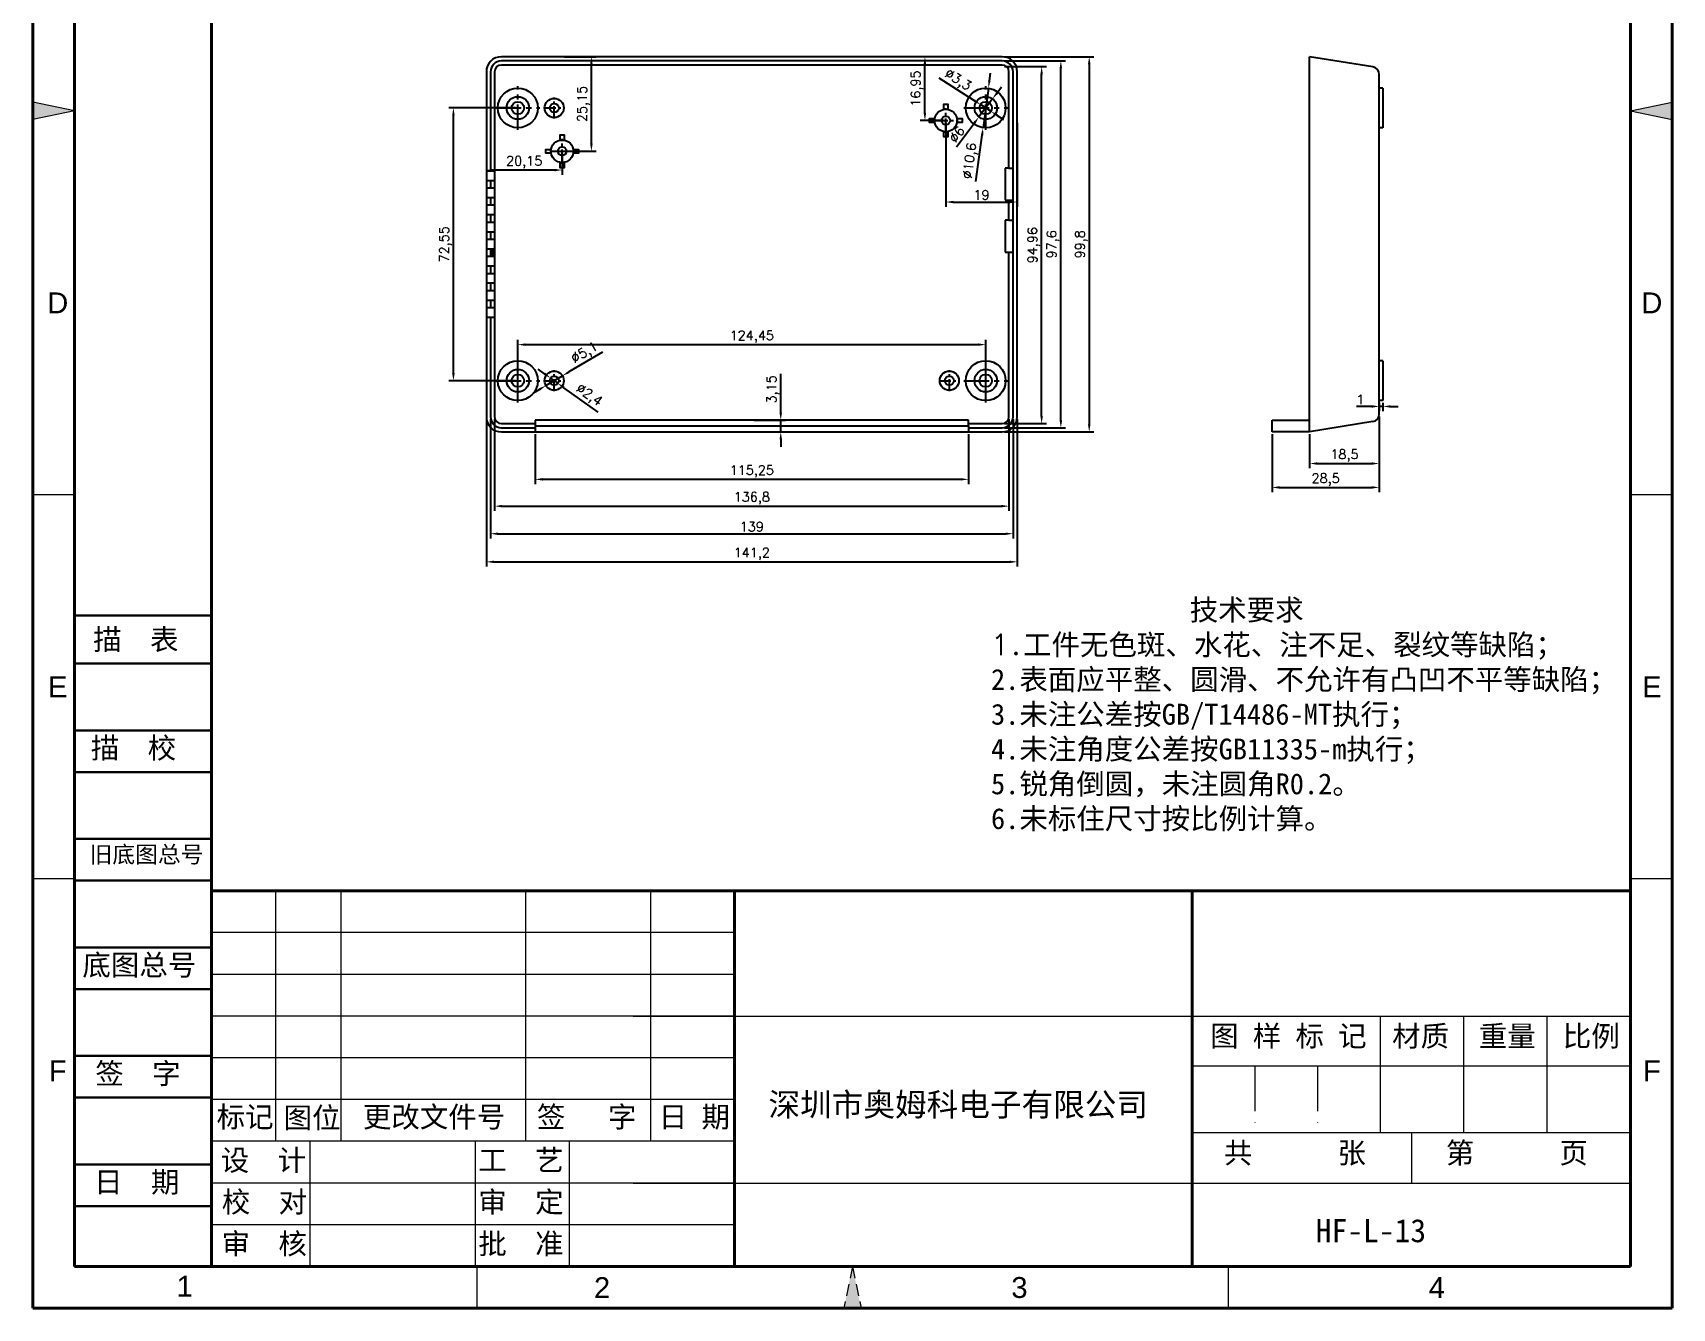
# Model space of a CAD drawing. Header units: millimetres. Extents: x 28033 to 28469, y -471 to 166.
# Drawn here: x 28032.9 to 28468.9, y -471.3 to -132 of the extents above; entities that cross this region are included whole.
import ezdxf
from ezdxf.enums import TextEntityAlignment as Align

# ---------------------------------------------------------------- set-up
doc = ezdxf.new("R2010")
doc.units = ezdxf.units.MM
for name, pattern in [('ACAD_ISO10W100', [18, 12, -3, 0, -3]), ('CENTER', [50.8, 31.75, -6.35, 6.35, -6.35]), ('HIDDEN2', [4.7625, 3.175, -1.5875])]:
    doc.linetypes.add(name, pattern=pattern)
for name, color, linetype, lineweight in [('dim', 82, 'Continuous', 9), ('图层1', 7, 'ACAD_ISO10W100', 15), ('图层2', 7, 'Continuous', 30), ('图层3', 7, 'Continuous', 15), ('图层4', 7, 'Continuous', 40), ('图层5', 7, 'HIDDEN2', 15)]:
    doc.layers.add(name, color=color, linetype=linetype, lineweight=lineweight)
doc.layers.add('尺寸线', color=7, linetype='Continuous')
doc.styles.get("Standard").update_dxf_attribs({"font": 'txt', "bigfont": 'gbcbig.shx'})
doc.styles.add('样式 3', font='arial.ttf', dxfattribs={"height": 3.8})
doc.dimstyles.new('ISO-25', dxfattribs={"dimtxt": 2.5, "dimasz": 2.5, "dimexe": 1.25, "dimexo": 0.625, "dimtad": 1, "dimtxsty": 'Standard', "dimcen": 2.5, "dimadec": 0, "dimazin": 0, "dimtfac": 1, "dimtmove": 0, "dimatfit": 3, "dimfxl": 0, "dimarcsym": 0})

# ---------------------------------------------------------------- blocks, each defined once
blk = doc.blocks.new('*D2102')
at = {"layer": 'Defpoints', "color": 0, "transparency": 16777216}
for p in [(28166.48, -238.16), (28281.73, -238.16), (28166.48, -250.78)]:
    blk.add_point(p, dxfattribs=at)
at = {"layer": 'dim', "color": 0, "lineweight": -2, "transparency": 16777216}
for p, q in [((28166.48, -238.78), (28166.48, -252.03)), ((28281.73, -238.78), (28281.73, -252.03)), ((28279.73, -250.78), (28168.48, -250.78))]:
    blk.add_line(p, q, dxfattribs=at)
at = {"layer": 'dim', "color": 0, "transparency": 16777216}
for points in [[(28168.48, -250.44), (28168.48, -251.11), (28166.48, -250.78)], [(28279.73, -250.44), (28279.73, -251.11), (28281.73, -250.78)]]:
    blk.add_solid(points, dxfattribs=at)
at = {"layer": 'dim', "color": 0, "transparency": 16777216, "insert": (28224.11, -248.69), "char_height": 2.5, "attachment_point": 5}
blk.add_mtext('115,25', dxfattribs=at)
blk = doc.blocks.new('*D2103')
at = {"layer": 'Defpoints', "color": 0, "transparency": 16777216}
for p in [(28155.71, -234.16), (28292.51, -234.16), (28292.51, -257.91)]:
    blk.add_point(p, dxfattribs=at)
at = {"layer": 'dim', "color": 0, "lineweight": -2, "transparency": 16777216}
for p, q in [((28155.71, -234.78), (28155.71, -259.16)), ((28292.51, -234.78), (28292.51, -259.16)), ((28157.71, -257.91), (28290.51, -257.91))]:
    blk.add_line(p, q, dxfattribs=at)
at = {"layer": 'dim', "color": 0, "transparency": 16777216}
for points in [[(28157.71, -257.57), (28157.71, -258.24), (28155.71, -257.91)], [(28290.51, -257.57), (28290.51, -258.24), (28292.51, -257.91)]]:
    blk.add_solid(points, dxfattribs=at)
at = {"layer": 'dim', "color": 0, "transparency": 16777216, "insert": (28224.11, -255.82), "char_height": 2.5, "attachment_point": 5}
blk.add_mtext('136,8', dxfattribs=at)
blk = doc.blocks.new('*D2104')
at = {"layer": 'Defpoints', "color": 0, "transparency": 16777216}
for p in [(28154.61, -234.16), (28293.61, -234.16), (28293.61, -265.24)]:
    blk.add_point(p, dxfattribs=at)
at = {"layer": 'dim', "color": 0, "lineweight": -2, "transparency": 16777216}
for p, q in [((28154.61, -234.78), (28154.61, -266.49)), ((28293.61, -234.78), (28293.61, -266.49)), ((28156.61, -265.24), (28291.61, -265.24))]:
    blk.add_line(p, q, dxfattribs=at)
at = {"layer": 'dim', "color": 0, "transparency": 16777216}
for points in [[(28156.61, -264.91), (28156.61, -265.58), (28154.61, -265.24)], [(28291.61, -264.91), (28291.61, -265.58), (28293.61, -265.24)]]:
    blk.add_solid(points, dxfattribs=at)
at = {"layer": 'dim', "color": 0, "transparency": 16777216, "insert": (28224.11, -263.37), "char_height": 2.5, "attachment_point": 5}
blk.add_mtext('139', dxfattribs=at)
blk = doc.blocks.new('*D2105')
at = {"layer": 'Defpoints', "color": 0, "transparency": 16777216}
for p in [(28153.51, -234.16), (28294.71, -234.16), (28294.71, -272.72)]:
    blk.add_point(p, dxfattribs=at)
at = {"layer": 'dim', "color": 0, "lineweight": -2, "transparency": 16777216}
for p, q in [((28153.51, -234.78), (28153.51, -273.97)), ((28294.71, -234.78), (28294.71, -273.97)), ((28155.51, -272.72), (28292.71, -272.72))]:
    blk.add_line(p, q, dxfattribs=at)
at = {"layer": 'dim', "color": 0, "transparency": 16777216}
for points in [[(28155.51, -272.39), (28155.51, -273.06), (28153.51, -272.72)], [(28292.71, -272.39), (28292.71, -273.06), (28294.71, -272.72)]]:
    blk.add_solid(points, dxfattribs=at)
at = {"layer": 'dim', "color": 0, "transparency": 16777216, "insert": (28224.11, -270.64), "char_height": 2.5, "attachment_point": 5}
blk.add_mtext('141,2', dxfattribs=at)
blk = doc.blocks.new('*D2106')
at = {"layer": 'Defpoints', "color": 0, "transparency": 16777216}
for p in [(28290.71, -141), (28301.21, -141), (28290.71, -235.96)]:
    blk.add_point(p, dxfattribs=at)
at = {"layer": 'dim', "color": 0, "lineweight": -2, "transparency": 16777216}
for p, q in [((28291.33, -141), (28302.46, -141)), ((28301.21, -233.96), (28301.21, -143)), ((28291.33, -235.96), (28302.46, -235.96))]:
    blk.add_line(p, q, dxfattribs=at)
at = {"layer": 'dim', "color": 0, "transparency": 16777216}
for points in [[(28300.88, -143), (28301.54, -143), (28301.21, -141)], [(28300.88, -233.96), (28301.54, -233.96), (28301.21, -235.96)]]:
    blk.add_solid(points, dxfattribs=at)
at = {"layer": 'dim', "color": 0, "transparency": 16777216, "insert": (28299.13, -188.48), "char_height": 2.5, "attachment_point": 5, "rotation": 90}
blk.add_mtext('94,96', dxfattribs=at)
blk = doc.blocks.new('*D2107')
at = {"layer": 'Defpoints', "color": 0, "transparency": 16777216}
for p in [(28290.71, -139.46), (28306.32, -139.46), (28290.71, -237.06)]:
    blk.add_point(p, dxfattribs=at)
at = {"layer": 'dim', "color": 0, "lineweight": -2, "transparency": 16777216}
for p, q in [((28291.33, -139.46), (28307.57, -139.46)), ((28306.32, -235.06), (28306.32, -141.46)), ((28291.33, -237.06), (28307.57, -237.06))]:
    blk.add_line(p, q, dxfattribs=at)
at = {"layer": 'dim', "color": 0, "transparency": 16777216}
for points in [[(28305.98, -141.46), (28306.65, -141.46), (28306.32, -139.46)], [(28305.98, -235.06), (28306.65, -235.06), (28306.32, -237.06)]]:
    blk.add_solid(points, dxfattribs=at)
at = {"layer": 'dim', "color": 0, "transparency": 16777216, "insert": (28304.23, -188.26), "char_height": 2.5, "attachment_point": 5, "rotation": 90}
blk.add_mtext('97,6', dxfattribs=at)
blk = doc.blocks.new('*D2108')
at = {"layer": 'Defpoints', "color": 0, "transparency": 16777216}
for p in [(28290.71, -138.36), (28290.71, -238.16), (28313.87, -238.16)]:
    blk.add_point(p, dxfattribs=at)
at = {"layer": 'dim', "color": 0, "lineweight": -2, "transparency": 16777216}
for p, q in [((28291.33, -138.36), (28315.12, -138.36)), ((28313.87, -140.36), (28313.87, -236.16)), ((28291.33, -238.16), (28315.12, -238.16))]:
    blk.add_line(p, q, dxfattribs=at)
at = {"layer": 'dim', "color": 0, "transparency": 16777216}
for points in [[(28313.53, -140.36), (28314.2, -140.36), (28313.87, -138.36)], [(28313.53, -236.16), (28314.2, -236.16), (28313.87, -238.16)]]:
    blk.add_solid(points, dxfattribs=at)
at = {"layer": 'dim', "color": 0, "transparency": 16777216, "insert": (28311.78, -188.26), "char_height": 2.5, "attachment_point": 5, "rotation": 90}
blk.add_mtext('99,8', dxfattribs=at)
blk = doc.blocks.new('*D2109')
at = {"layer": 'Defpoints', "color": 0, "transparency": 16777216}
for p in [(28391, -233.46), (28372.5, -238.16), (28391, -246.57)]:
    blk.add_point(p, dxfattribs=at)
at = {"layer": 'dim', "color": 0, "lineweight": -2, "transparency": 16777216}
for p, q in [((28391, -234.08), (28391, -247.82)), ((28372.5, -238.78), (28372.5, -247.82)), ((28374.5, -246.57), (28389, -246.57))]:
    blk.add_line(p, q, dxfattribs=at)
at = {"layer": 'dim', "color": 0, "transparency": 16777216}
for points in [[(28374.5, -246.24), (28374.5, -246.9), (28372.5, -246.57)], [(28389, -246.24), (28389, -246.9), (28391, -246.57)]]:
    blk.add_solid(points, dxfattribs=at)
at = {"layer": 'dim', "color": 0, "transparency": 16777216, "insert": (28381.75, -244.49), "char_height": 2.5, "attachment_point": 5}
blk.add_mtext('18,5', dxfattribs=at)
blk = doc.blocks.new('*D2110')
at = {"layer": 'Defpoints', "color": 0, "transparency": 16777216}
for p in [(28391, -233.46), (28362.5, -238.16), (28391, -252.93)]:
    blk.add_point(p, dxfattribs=at)
at = {"layer": 'dim', "color": 0, "lineweight": -2, "transparency": 16777216}
for p, q in [((28391, -234.08), (28391, -254.18)), ((28362.5, -238.78), (28362.5, -254.18)), ((28364.5, -252.93), (28389, -252.93))]:
    blk.add_line(p, q, dxfattribs=at)
at = {"layer": 'dim', "color": 0, "transparency": 16777216}
for points in [[(28364.5, -252.6), (28364.5, -253.26), (28362.5, -252.93)], [(28389, -252.6), (28389, -253.26), (28391, -252.93)]]:
    blk.add_solid(points, dxfattribs=at)
at = {"layer": 'dim', "color": 0, "transparency": 16777216, "insert": (28376.75, -250.85), "char_height": 2.5, "attachment_point": 5}
blk.add_mtext('28,5', dxfattribs=at)
blk = doc.blocks.new('*D2111')
at = {"layer": 'Defpoints', "color": 0, "transparency": 16777216}
for p in [(28391, -229.83), (28392, -229.83), (28391, -231.39)]:
    blk.add_point(p, dxfattribs=at)
at = {"layer": 'dim', "color": 0, "lineweight": -2, "transparency": 16777216}
for p, q in [((28391, -230.46), (28391, -232.64)), ((28392, -230.46), (28392, -232.64)), ((28389, -231.39), (28384.92, -231.39)), ((28392, -231.39), (28391, -231.39)), ((28394, -231.39), (28396, -231.39))]:
    blk.add_line(p, q, dxfattribs=at)
at = {"layer": 'dim', "color": 0, "transparency": 16777216}
for points in [[(28389, -231.05), (28389, -231.72), (28391, -231.39)], [(28394, -231.05), (28394, -231.72), (28392, -231.39)]]:
    blk.add_solid(points, dxfattribs=at)
at = {"layer": 'dim', "color": 0, "transparency": 16777216, "insert": (28385.96, -229.51), "char_height": 2.5, "attachment_point": 5}
blk.add_mtext('1', dxfattribs=at)
blk = doc.blocks.new('*D2112')
at = {"layer": 'Defpoints', "color": 0, "transparency": 16777216}
for p in [(28287.04, -146.73), (28285.63, -157.24)]:
    blk.add_point(p, dxfattribs=at)
at = {"layer": 'dim', "color": 0, "lineweight": -2, "transparency": 16777216}
for p, q in [((28287.31, -144.75), (28287.57, -142.77)), ((28287.04, -146.73), (28285.63, -157.24)), ((28283.71, -171.52), (28285.36, -159.22))]:
    blk.add_line(p, q, dxfattribs=at)
at = {"layer": 'dim', "color": 0, "transparency": 16777216}
for points in [[(28286.98, -144.7), (28287.64, -144.79), (28287.04, -146.73)], [(28285.03, -159.17), (28285.69, -159.26), (28285.63, -157.24)]]:
    blk.add_solid(points, dxfattribs=at)
at = {"layer": 'dim', "color": 0, "transparency": 16777216, "insert": (28282.34, -166.08), "char_height": 2.5, "attachment_point": 5, "rotation": 82.3486}
blk.add_mtext('∅10,6', dxfattribs=at)
blk = doc.blocks.new('*D2113')
at = {"layer": 'Defpoints', "color": 0, "transparency": 16777216}
for p in [(28288.14, -149.59), (28284.53, -154.38)]:
    blk.add_point(p, dxfattribs=at)
at = {"layer": 'dim', "color": 0, "lineweight": -2, "transparency": 16777216}
for p, q in [((28289.35, -147.99), (28290.55, -146.4)), ((28288.14, -149.59), (28284.53, -154.38)), ((28278.52, -162.32), (28283.32, -155.97))]:
    blk.add_line(p, q, dxfattribs=at)
at = {"layer": 'dim', "color": 0, "transparency": 16777216}
for points in [[(28289.08, -147.79), (28289.61, -148.19), (28288.14, -149.59)], [(28283.05, -155.77), (28283.59, -156.17), (28284.53, -154.38)]]:
    blk.add_solid(points, dxfattribs=at)
at = {"layer": 'dim', "color": 0, "transparency": 16777216, "insert": (28278.66, -159.03), "char_height": 2.5, "attachment_point": 5, "rotation": 52.9308}
blk.add_mtext('∅6', dxfattribs=at)
blk = doc.blocks.new('*D2114')
at = {"layer": 'Defpoints', "color": 0, "transparency": 16777216}
for p in [(28284.94, -151.09), (28287.72, -152.87)]:
    blk.add_point(p, dxfattribs=at)
at = {"layer": 'dim', "color": 0, "lineweight": -2, "transparency": 16777216}
for p, q in [((28273.86, -143.99), (28283.26, -150.01)), ((28287.72, -152.87), (28284.94, -151.09)), ((28289.41, -153.95), (28291.09, -155.03))]:
    blk.add_line(p, q, dxfattribs=at)
at = {"layer": 'dim', "color": 0, "transparency": 16777216}
for points in [[(28283.44, -149.73), (28283.08, -150.3), (28284.94, -151.09)], [(28289.59, -153.67), (28289.23, -154.23), (28287.72, -152.87)]]:
    blk.add_solid(points, dxfattribs=at)
at = {"layer": 'dim', "color": 0, "transparency": 16777216, "insert": (28278.84, -144.71), "char_height": 2.5, "attachment_point": 5, "rotation": 327.3694}
blk.add_mtext('∅3,3', dxfattribs=at)
blk = doc.blocks.new('*D2115')
at = {"layer": 'Defpoints', "color": 0, "transparency": 16777216}
for p in [(28144.75, -151.98), (28161.88, -151.98), (28161.88, -224.53)]:
    blk.add_point(p, dxfattribs=at)
at = {"layer": 'dim', "color": 0, "lineweight": -2, "transparency": 16777216}
for p, q in [((28161.26, -151.98), (28143.5, -151.98)), ((28144.75, -222.53), (28144.75, -153.98)), ((28161.26, -224.53), (28143.5, -224.53))]:
    blk.add_line(p, q, dxfattribs=at)
at = {"layer": 'dim', "color": 0, "transparency": 16777216}
for points in [[(28144.41, -153.98), (28145.08, -153.98), (28144.75, -151.98)], [(28144.41, -222.53), (28145.08, -222.53), (28144.75, -224.53)]]:
    blk.add_solid(points, dxfattribs=at)
at = {"layer": 'dim', "color": 0, "transparency": 16777216, "insert": (28142.66, -188.26), "char_height": 2.5, "attachment_point": 5, "rotation": 90}
blk.add_mtext('72,55', dxfattribs=at)
blk = doc.blocks.new('*D2116')
at = {"layer": 'Defpoints', "color": 0, "transparency": 16777216}
for p in [(28286.33, -214.94), (28161.88, -224.53), (28286.33, -224.53)]:
    blk.add_point(p, dxfattribs=at)
at = {"layer": 'dim', "color": 0, "lineweight": -2, "transparency": 16777216}
for p, q in [((28161.88, -223.91), (28161.88, -213.69)), ((28163.88, -214.94), (28284.33, -214.94)), ((28286.33, -223.91), (28286.33, -213.69))]:
    blk.add_line(p, q, dxfattribs=at)
at = {"layer": 'dim', "color": 0, "transparency": 16777216}
for points in [[(28163.88, -214.61), (28163.88, -215.27), (28161.88, -214.94)], [(28284.33, -214.61), (28284.33, -215.27), (28286.33, -214.94)]]:
    blk.add_solid(points, dxfattribs=at)
at = {"layer": 'dim', "color": 0, "transparency": 16777216, "insert": (28224.11, -212.86), "char_height": 2.5, "attachment_point": 5}
blk.add_mtext('124,45', dxfattribs=at)
blk = doc.blocks.new('*D2117')
at = {"layer": 'Defpoints', "color": 0, "transparency": 16777216}
for p in [(28169.37, -225.83), (28173.75, -223.23)]:
    blk.add_point(p, dxfattribs=at)
at = {"layer": 'dim', "color": 0, "lineweight": -2, "transparency": 16777216}
for p, q in [((28184.36, -216.95), (28175.47, -222.21)), ((28169.37, -225.83), (28173.75, -223.23)), ((28167.64, -226.85), (28165.92, -227.87))]:
    blk.add_line(p, q, dxfattribs=at)
at = {"layer": 'dim', "color": 0, "transparency": 16777216}
for points in [[(28175.3, -221.93), (28175.64, -222.5), (28173.75, -223.23)], [(28167.47, -226.57), (28167.81, -227.14), (28169.37, -225.83)]]:
    blk.add_solid(points, dxfattribs=at)
at = {"layer": 'dim', "color": 0, "transparency": 16777216, "insert": (28179.72, -217.28), "char_height": 2.5, "attachment_point": 5, "rotation": 30.6462}
blk.add_mtext('∅5,1', dxfattribs=at)
blk = doc.blocks.new('*D2118')
at = {"layer": 'Defpoints', "color": 0, "transparency": 16777216}
for p in [(28170.58, -223.84), (28172.54, -225.23)]:
    blk.add_point(p, dxfattribs=at)
at = {"layer": 'dim', "color": 0, "lineweight": -2, "transparency": 16777216}
for p, q in [((28168.95, -222.67), (28167.33, -221.51)), ((28170.58, -223.84), (28172.54, -225.23)), ((28183.25, -232.88), (28174.16, -226.39))]:
    blk.add_line(p, q, dxfattribs=at)
at = {"layer": 'dim', "color": 0, "transparency": 16777216}
for points in [[(28169.15, -222.4), (28168.76, -222.95), (28170.58, -223.84)], [(28174.36, -226.12), (28173.97, -226.66), (28172.54, -225.23)]]:
    blk.add_solid(points, dxfattribs=at)
at = {"layer": 'dim', "color": 0, "transparency": 16777216, "insert": (28180.73, -228.52), "char_height": 2.5, "attachment_point": 5, "rotation": 324.4935}
blk.add_mtext('∅2,4', dxfattribs=at)
blk = doc.blocks.new('*D2119')
at = {"layer": 'Defpoints', "color": 0, "transparency": 16777216}
for p in [(28224.11, -235.01), (28224.11, -238.16), (28231.82, -238.16)]:
    blk.add_point(p, dxfattribs=at)
at = {"layer": 'dim', "color": 0, "lineweight": -2, "transparency": 16777216}
for p, q in [((28231.82, -233.01), (28231.82, -222.67)), ((28224.73, -235.01), (28233.07, -235.01)), ((28231.82, -238.16), (28231.82, -235.01)), ((28224.73, -238.16), (28233.07, -238.16)), ((28231.82, -240.16), (28231.82, -242.16))]:
    blk.add_line(p, q, dxfattribs=at)
at = {"layer": 'dim', "color": 0, "transparency": 16777216}
for points in [[(28231.48, -233.01), (28232.15, -233.01), (28231.82, -235.01)], [(28231.48, -240.16), (28232.15, -240.16), (28231.82, -238.16)]]:
    blk.add_solid(points, dxfattribs=at)
at = {"layer": 'dim', "color": 0, "transparency": 16777216, "insert": (28229.73, -226.84), "char_height": 2.5, "attachment_point": 5, "rotation": 90}
blk.add_mtext('3,15', dxfattribs=at)
blk = doc.blocks.new('*D2120')
at = {"layer": 'Defpoints', "color": 0, "transparency": 16777216}
for p in [(28153.51, -163.51), (28173.66, -163.51), (28153.51, -168.5)]:
    blk.add_point(p, dxfattribs=at)
at = {"layer": 'dim', "color": 0, "lineweight": -2, "transparency": 16777216}
for p, q in [((28153.51, -164.13), (28153.51, -169.75)), ((28173.66, -164.13), (28173.66, -169.75)), ((28171.66, -168.5), (28155.51, -168.5))]:
    blk.add_line(p, q, dxfattribs=at)
at = {"layer": 'dim', "color": 0, "transparency": 16777216}
for points in [[(28155.51, -168.17), (28155.51, -168.84), (28153.51, -168.5)], [(28171.66, -168.17), (28171.66, -168.84), (28173.66, -168.5)]]:
    blk.add_solid(points, dxfattribs=at)
at = {"layer": 'dim', "color": 0, "transparency": 16777216, "insert": (28163.58, -166.42), "char_height": 2.5, "attachment_point": 5}
blk.add_mtext('20,15', dxfattribs=at)
blk = doc.blocks.new('*D2121')
at = {"layer": 'Defpoints', "color": 0, "transparency": 16777216}
for p in [(28173.66, -138.36), (28181.45, -138.36), (28173.66, -163.51)]:
    blk.add_point(p, dxfattribs=at)
at = {"layer": 'dim', "color": 0, "lineweight": -2, "transparency": 16777216}
for p, q in [((28174.28, -138.36), (28182.7, -138.36)), ((28181.45, -161.51), (28181.45, -140.36)), ((28174.28, -163.51), (28182.7, -163.51))]:
    blk.add_line(p, q, dxfattribs=at)
at = {"layer": 'dim', "color": 0, "transparency": 16777216}
for points in [[(28181.11, -140.36), (28181.78, -140.36), (28181.45, -138.36)], [(28181.11, -161.51), (28181.78, -161.51), (28181.45, -163.51)]]:
    blk.add_solid(points, dxfattribs=at)
at = {"layer": 'dim', "color": 0, "transparency": 16777216, "insert": (28179.36, -150.93), "char_height": 2.5, "attachment_point": 5, "rotation": 90}
blk.add_mtext('25,15', dxfattribs=at)
blk = doc.blocks.new('*D2122')
at = {"layer": 'Defpoints', "color": 0, "transparency": 16777216}
for p in [(28270.16, -138.36), (28275.71, -138.36), (28275.71, -155.31)]:
    blk.add_point(p, dxfattribs=at)
at = {"layer": 'dim', "color": 0, "lineweight": -2, "transparency": 16777216}
for p, q in [((28275.08, -138.36), (28268.91, -138.36)), ((28270.16, -153.31), (28270.16, -140.36)), ((28275.08, -155.31), (28268.91, -155.31))]:
    blk.add_line(p, q, dxfattribs=at)
at = {"layer": 'dim', "color": 0, "transparency": 16777216}
for points in [[(28269.82, -140.36), (28270.49, -140.36), (28270.16, -138.36)], [(28269.82, -153.31), (28270.49, -153.31), (28270.16, -155.31)]]:
    blk.add_solid(points, dxfattribs=at)
at = {"layer": 'dim', "color": 0, "transparency": 16777216, "insert": (28268.07, -146.83), "char_height": 2.5, "attachment_point": 5, "rotation": 90}
blk.add_mtext('16,95', dxfattribs=at)
blk = doc.blocks.new('*D2123')
at = {"layer": 'Defpoints', "color": 0, "transparency": 16777216}
for p in [(28275.71, -155.31), (28294.71, -155.31), (28294.71, -177.01)]:
    blk.add_point(p, dxfattribs=at)
at = {"layer": 'dim', "color": 0, "lineweight": -2, "transparency": 16777216}
for p, q in [((28275.71, -155.93), (28275.71, -178.26)), ((28294.71, -155.93), (28294.71, -178.26)), ((28277.71, -177.01), (28292.71, -177.01))]:
    blk.add_line(p, q, dxfattribs=at)
at = {"layer": 'dim', "color": 0, "transparency": 16777216}
for points in [[(28277.71, -176.67), (28277.71, -177.34), (28275.71, -177.01)], [(28292.71, -176.67), (28292.71, -177.34), (28294.71, -177.01)]]:
    blk.add_solid(points, dxfattribs=at)
at = {"layer": 'dim', "color": 0, "transparency": 16777216, "insert": (28285.21, -175.13), "char_height": 2.5, "attachment_point": 5}
blk.add_mtext('19', dxfattribs=at)

msp = doc.modelspace()

# ---------------------------------------------------------------- hatches: boundary and pattern name
at = {"layer": '图层1'}
for points in [[(28043.965, -152.76), (28032.864, -150.476), (28032.864, -155.045)], [(28457.833, -152.76), (28468.934, -150.476), (28468.934, -155.045)]]:
    msp.add_hatch(color=0, dxfattribs=at).paths.add_polyline_path(points)
at = {"layer": '图层5'}
msp.add_hatch(color=0, dxfattribs=at).paths.add_polyline_path([(28250.899, -460.163), (28248.614, -471.265), (28253.184, -471.265)])

# ---------------------------------------------------------------- linework, layer by layer
for p, q in [((28290.709, -138.358), (28157.509, -138.358)), ((28290.709, -138.358), (28157.509, -138.358)), ((28290.709, -138.358), (28157.509, -138.358)), ((28290.709, -139.458), (28157.509, -139.458)), ((28372.498, -238.158), (28372.498, -138.358)), ((28389.319, -141.085), (28372.498, -138.358)), ((28153.509, -142.358), (28153.509, -234.158)), ((28154.609, -142.358), (28154.609, -168.783)), ((28155.709, -142.358), (28155.709, -234.158)), ((28290.709, -140.558), (28157.509, -140.558)), ((28292.509, -168.008), (28292.509, -142.358)), ((28293.609, -234.158), (28293.609, -142.358)), ((28294.709, -234.158), (28294.709, -142.358)), ((28390.998, -233.456), (28390.998, -143.06)), ((28391.998, -146.683), (28390.998, -146.683)), ((28391.998, -146.683), (28391.998, -157.283)), ((28391.998, -157.283), (28390.998, -157.283)), ((28155.709, -168.783), (28153.509, -168.783)), ((28292.509, -168.008), (28291.509, -168.008)), ((28291.509, -168.008), (28291.509, -176.508)), ((28292.509, -168.008), (28293.609, -168.008)), ((28155.709, -171.333), (28153.509, -171.333)), ((28155.709, -173.333), (28153.509, -173.333)), ((28154.609, -171.333), (28154.609, -173.333)), ((28155.709, -175.883), (28153.509, -175.883)), ((28155.709, -177.883), (28153.509, -177.883)), ((28154.609, -175.883), (28154.609, -177.883)), ((28291.509, -176.508), (28292.509, -176.508)), ((28292.509, -181.808), (28292.509, -176.508)), ((28292.509, -176.508), (28293.609, -176.508)), ((28155.709, -180.433), (28153.509, -180.433)), ((28155.709, -182.433), (28153.509, -182.433)), ((28154.609, -180.433), (28154.609, -182.433)), ((28292.509, -181.808), (28291.509, -181.808)), ((28291.509, -181.808), (28291.509, -190.308)), ((28292.509, -181.808), (28293.609, -181.808)), ((28155.709, -184.983), (28153.509, -184.983)), ((28155.709, -186.983), (28153.509, -186.983)), ((28154.609, -184.983), (28154.609, -186.983)), ((28155.709, -189.533), (28153.509, -189.533)), ((28155.709, -191.533), (28153.509, -191.533)), ((28154.609, -189.533), (28154.609, -191.533)), ((28155.159, -189.533), (28155.159, -191.533)), ((28291.509, -190.308), (28292.509, -190.308)), ((28292.509, -234.158), (28292.509, -190.308)), ((28292.509, -190.308), (28293.609, -190.308)), ((28155.709, -194.083), (28153.509, -194.083)), ((28155.709, -196.083), (28153.509, -196.083)), ((28154.609, -194.083), (28154.609, -196.083)), ((28155.709, -198.633), (28153.509, -198.633)), ((28154.609, -198.633), (28154.609, -200.633)), ((28155.709, -200.633), (28153.509, -200.633)), ((28155.709, -203.183), (28153.509, -203.183)), ((28154.609, -203.183), (28154.609, -205.183)), ((28155.709, -205.183), (28153.509, -205.183)), ((28155.709, -207.733), (28153.509, -207.733)), ((28154.609, -207.733), (28154.609, -234.158)), ((28391.998, -219.233), (28390.998, -219.233)), ((28391.998, -219.233), (28391.998, -229.833)), ((28391.998, -229.833), (28390.998, -229.833)), ((28281.734, -235.008), (28166.484, -235.008)), ((28166.484, -235.008), (28166.484, -236.508)), ((28281.734, -236.508), (28281.734, -235.008)), ((28362.498, -238.158), (28362.498, -235.008)), ((28362.498, -235.008), (28372.498, -235.008)), ((28389.319, -235.43), (28372.498, -238.158)), ((28157.509, -235.958), (28166.484, -235.958)), ((28157.509, -237.058), (28166.484, -237.058)), ((28157.509, -238.158), (28290.709, -238.158)), ((28166.484, -236.508), (28166.484, -238.158)), ((28166.484, -236.508), (28281.734, -236.508)), ((28281.734, -235.958), (28290.709, -235.958)), ((28281.734, -236.508), (28281.734, -238.158)), ((28281.734, -237.058), (28290.709, -237.058)), ((28372.498, -238.158), (28362.498, -238.158))]:
    msp.add_line(p, q)
at = {"color": 1, "linetype": 'CENTER', "ltscale": 0.212}
for p, q in [((28161.884, -157.813), (28161.884, -146.153)), ((28286.334, -157.813), (28286.334, -146.153)), ((28156.054, -151.983), (28167.714, -151.983)), ((28280.504, -151.983), (28292.164, -151.983)), ((28161.884, -230.363), (28161.884, -218.703)), ((28286.334, -230.363), (28286.334, -218.703)), ((28156.054, -224.533), (28167.714, -224.533)), ((28280.504, -224.533), (28292.164, -224.533))]:
    msp.add_line(p, q, dxfattribs=at)
at = {"color": 1, "linetype": 'CENTER', "ltscale": 0.102}
for p, q in [((28168.754, -151.983), (28174.364, -151.983)), ((28171.559, -154.788), (28171.559, -149.178)), ((28171.559, -227.338), (28171.559, -221.728)), ((28276.659, -227.338), (28276.659, -221.728)), ((28168.754, -224.533), (28174.364, -224.533)), ((28273.854, -224.533), (28279.464, -224.533))]:
    msp.add_line(p, q, dxfattribs=at)
at = {"color": 1, "linetype": 'CENTER', "ltscale": 0.12}
for p, q in [((28275.709, -158.608), (28275.709, -152.008)), ((28272.409, -155.308), (28279.009, -155.308)), ((28173.659, -166.808), (28173.659, -160.208)), ((28170.359, -163.508), (28176.959, -163.508))]:
    msp.add_line(p, q, dxfattribs=at)
for points in [[(28275.204, -152.351), (28275.204, -150.935), (28276.214, -150.935), (28276.214, -152.351)], [(28272.752, -155.813), (28271.337, -155.813), (28271.337, -154.803), (28272.752, -154.803)], [(28278.667, -154.803), (28280.082, -154.803), (28280.082, -155.813), (28278.667, -155.813)], [(28173.154, -160.551), (28173.154, -159.135), (28174.164, -159.135), (28174.164, -160.551)], [(28276.214, -158.265), (28276.214, -159.68), (28275.204, -159.68), (28275.204, -158.265)], [(28170.702, -164.013), (28169.287, -164.013), (28169.287, -163.003), (28170.702, -163.003)], [(28176.617, -163.003), (28178.032, -163.003), (28178.032, -164.013), (28176.617, -164.013)], [(28174.164, -166.465), (28174.164, -167.88), (28173.154, -167.88), (28173.154, -166.465)]]:
    msp.add_lwpolyline(points)
for centre, radius in [((28161.884, -151.983), 5.3), ((28286.334, -151.983), 5.3), ((28161.884, -151.983), 3), ((28161.884, -151.983), 1.65), ((28171.559, -151.983), 2.55), ((28171.559, -151.983), 1.2), ((28275.709, -155.308), 3), ((28286.334, -151.983), 3), ((28286.334, -151.983), 1.65), ((28275.709, -155.308), 1.15), ((28173.659, -163.508), 3), ((28173.659, -163.508), 1.15), ((28161.884, -224.533), 5.3), ((28161.884, -224.533), 3), ((28171.559, -224.533), 2.55), ((28276.659, -224.533), 2.55), ((28286.334, -224.533), 5.3), ((28286.334, -224.533), 3), ((28161.884, -224.533), 1.65), ((28171.559, -224.533), 1.2), ((28276.659, -224.533), 1.2), ((28286.334, -224.533), 1.65)]:
    msp.add_circle(centre, radius)
for centre, radius, start, end in [((28157.509, -142.358), 4, 90, 180), ((28157.509, -142.358), 2.9, 90, 180), ((28290.709, -142.358), 4, 360, 90), ((28290.709, -142.358), 2.9, 360, 90), ((28157.509, -142.358), 1.8, 90, 180), ((28290.709, -142.358), 1.8, 360, 90), ((28388.998, -143.06), 2, 0, 80.78897), ((28157.509, -234.158), 4, 180, 270), ((28157.509, -234.158), 2.9, 180, 270), ((28157.509, -234.158), 1.8, 180, 270), ((28290.709, -234.158), 4, 270, 360), ((28290.709, -234.158), 1.8, 270, 360), ((28290.709, -234.158), 2.9, 270, 360), ((28388.998, -233.456), 2, 279.21103, 0)]:
    msp.add_arc(centre, radius, start, end)
at = {"layer": '图层1', "color": 0}
for p, q in [((28043.965, -152.76), (28032.864, -150.476)), ((28457.833, -152.76), (28468.934, -150.476)), ((28043.965, -152.76), (28032.864, -155.045)), ((28457.833, -152.76), (28468.934, -155.045)), ((28043.965, -254.895), (28032.864, -254.895)), ((28468.934, -254.895), (28457.833, -254.895)), ((28043.965, -357.03), (28032.864, -357.03)), ((28468.934, -357.03), (28457.833, -357.03)), ((28357.918, -406.876), (28357.918, -424.638)), ((28374.571, -406.876), (28374.571, -424.638)), ((28114.894, -426.859), (28114.894, -415.757)), ((28114.894, -426.859), (28114.894, -415.757))]:
    msp.add_line(p, q, dxfattribs=at)
at = {"layer": '图层2', "color": 0}
for p, q in [((28080.404, -286.979), (28043.965, -286.979)), ((28080.404, -299.791), (28043.965, -299.791)), ((28080.404, -299.791), (28061.047, -299.791)), ((28080.404, -317.554), (28043.965, -317.554)), ((28080.404, -328.656), (28043.965, -328.656)), ((28080.404, -328.656), (28061.047, -328.656)), ((28080.404, -328.656), (28061.047, -328.656)), ((28080.404, -346.418), (28043.965, -346.418)), ((28080.404, -357.52), (28043.965, -357.52)), ((28080.404, -357.52), (28061.047, -357.52)), ((28080.404, -375.282), (28043.965, -375.282)), ((28080.404, -386.384), (28043.965, -386.384)), ((28080.404, -386.384), (28061.047, -386.384)), ((28080.404, -404.146), (28043.965, -404.146)), ((28080.404, -415.248), (28043.965, -415.248)), ((28080.404, -415.248), (28061.047, -415.248)), ((28080.404, -433.011), (28043.965, -433.011)), ((28080.404, -444.112), (28043.965, -444.112))]:
    msp.add_line(p, q, dxfattribs=at)
at = {"layer": '图层3', "color": 0}
for p, q in [((28097.479, -426.859), (28097.479, -360.249)), ((28114.894, -415.757), (28114.894, -360.249)), ((28163.99, -426.727), (28163.99, -360.249)), ((28197.295, -426.696), (28197.295, -360.249)), ((28219.498, -371.351), (28080.404, -371.351)), ((28219.498, -382.452), (28080.404, -382.452)), ((28219.498, -382.452), (28080.404, -382.452)), ((28219.498, -393.554), (28080.404, -393.554)), ((28192.536, -393.554), (28457.833, -393.554)), ((28391.223, -393.554), (28391.223, -424.638)), ((28413.426, -393.554), (28413.426, -424.638)), ((28435.629, -393.554), (28435.629, -424.638)), ((28219.498, -404.656), (28080.404, -404.656)), ((28457.833, -406.876), (28341.266, -406.876)), ((28391.223, -406.876), (28391.223, -424.638)), ((28219.498, -415.757), (28080.404, -415.757)), ((28219.498, -426.859), (28080.404, -426.859)), ((28106.627, -460.163), (28106.627, -426.859)), ((28150.618, -460.163), (28150.618, -426.727)), ((28175.656, -460.032), (28175.656, -426.727)), ((28457.833, -424.638), (28341.266, -424.638)), ((28399.549, -424.638), (28399.549, -437.96)), ((28219.498, -437.96), (28080.404, -437.96)), ((28219.498, -437.96), (28081.007, -437.96)), ((28192.536, -437.96), (28457.833, -437.96)), ((28080.404, -444.112), (28080.089, -444.112)), ((28219.498, -449.062), (28080.404, -449.062)), ((28150.985, -460.163), (28150.985, -471.265)), ((28350.813, -460.163), (28350.813, -471.265)), ((28350.813, -460.163), (28350.813, -471.265))]:
    msp.add_line(p, q, dxfattribs=at)
at = {"layer": '图层4', "color": 0}
for p, q in [((28080.404, -460.163), (28080.404, 154.643)), ((28080.404, -360.249), (28080.404, -460.163)), ((28457.833, -360.249), (28080.404, -360.249)), ((28290.792, -360.249), (28090.963, -360.249)), ((28219.498, -460.163), (28219.498, -360.249)), ((28341.266, -460.163), (28341.266, -360.249)), ((28080.404, -406.876), (28080.404, -460.163))]:
    msp.add_line(p, q, dxfattribs=at)
at = {"layer": '图层5', "color": 0}
for p, q in [((28219.498, -426.859), (28080.404, -426.859)), ((28250.899, -460.163), (28248.614, -471.265)), ((28250.899, -460.163), (28253.184, -471.265))]:
    msp.add_line(p, q, dxfattribs=at)
at = {"layer": '尺寸线', "color": 0, "lineweight": 40}
for p, q in [((28032.864, 165.744), (28032.864, -471.265)), ((28468.934, 165.744), (28468.934, -471.265)), ((28043.965, 154.643), (28043.965, -460.163)), ((28457.833, 154.643), (28457.833, -460.163)), ((28043.965, -460.163), (28457.833, -460.163)), ((28032.864, -471.265), (28468.934, -471.265))]:
    msp.add_line(p, q, dxfattribs=at)

# ---------------------------------------------------------------- texts
at = {"layer": '图层1', "color": 0, "style": '样式 3'}
for s, p in [('D', (28039.506, -203.828)), ('D', (28463.522, -203.828)), ('E', (28039.506, -305.962)), ('E', (28463.522, -305.962)), ('F', (28039.506, -408.097)), ('F', (28463.522, -408.097))]:
    msp.add_text(s, height=5.551, dxfattribs=at).set_placement(p, align=Align.MIDDLE)
at = {"layer": '图层1', "color": 0, "attachment_point": 1}
for s, insert, char_height, width in [('{\\fSimSun|b0|i0|c134|p2;图 样 标 记}', (28346.034, -396.073), 5.55079, 68.86605), ('{\\fSimSun|b0|i0|c134|p2;材质 }', (28394.447, -396.096), 5.55079, 46.2943), ('{\\fSimSun|b0|i0|c134|p2;深圳市奥姆科电子有限公司}', (28228.556, -414.008), 6.16755, 116.53778), ('{\\fSimSun|b0|i0|c134|p2;标记}', (28081.767, -417.599), 5.55079, 15.54223), ('{\\fSimSun|b0|i0|c134|p2;图位}', (28099.592, -417.823), 5.55079, 15.54223), ('{\\fSimSun|b0|i0|c134|p2;更改文件号}', (28120.667, -417.599), 5.55079, 46.2943), ('{\\fSimSun|b0|i0|c134|p2;HF-L-13}', (28374.104, -447.545), 6.16755, 116.53778), ('{\\fSimSun|b0|i0|c134|p2;审  核}', (28083.073, -451.323), 5.55079, 45.01317), ('{\\fSimSun|b0|i0|c134|p2;批  准}', (28151.363, -451.323), 5.55079, 46.2943)]:
    msp.add_mtext(s, dxfattribs=dict(at, insert=insert, char_height=char_height, width=width))
at = {"layer": '图层2', "color": 0, "attachment_point": 1}
for s, insert, char_height, width in [('{\\fSimSun|b0|i0|c134|p2;描\\fSimSun|b0|i0|c0|p2;  \\fSimSun|b0|i0|c134|p2;表}', (28048.926, -290.596), 5.55073, 62.19971), ('{\\fSimSun|b0|i0|c134|p2;描\\fSimSun|b0|i0|c0|p2;  \\fSimSun|b0|i0|c134|p2;校}', (28048.294, -319.46), 5.55073, 62.19971), ('{\\fSimSun|b0|i0|c134|p2;旧底图总号}', (28047.982, -348.323), 4.44064, 62.19971), ('{\\fSimSun|b0|i0|c134|p2;底图总号}', (28046.057, -377.187), 5.55073, 62.19971), ('{\\fSimSun|b0|i0|c134|p2;重量 }', (28417.494, -396.096), 5.55079, 46.2943), ('{\\fSimSun|b0|i0|c134|p2;比例 }', (28439.826, -396.096), 5.55079, 46.2943), ('{\\fSimSun|b0|i0|c134|p2;签\\fSimSun|b0|i0|c0|p2;  \\fSimSun|b0|i0|c134|p2;字}', (28049.495, -406.051), 5.55073, 62.19971), ('{\\fSimSun|b0|i0|c134|p2;签   字}', (28166.954, -417.599), 5.55079, 46.2943), ('{\\fSimSun|b0|i0|c134|p2;日 期}', (28199.379, -417.599), 5.55079, 46.2943), ('{\\fSimSun|b0|i0|c134|p2;共      张}', (28349.692, -427.158), 5.55079, 61.41441), ('{\\fSimSun|b0|i0|c134|p2;第      页}', (28408.714, -427.158), 5.55079, 57.00467), ('{\\fSimSun|b0|i0|c134|p2;设  计}', (28082.858, -429.12), 5.55079, 43.02754), ('{\\fSimSun|b0|i0|c134|p2;工  艺}', (28151.363, -429.12), 5.55079, 46.2943), ('{\\fSimSun|b0|i0|c134|p2;日\\fSimSun|b0|i0|c0|p2;  \\fSimSun|b0|i0|c134|p2;期}', (28049.179, -434.915), 5.55073, 62.19971), ('{\\fSimSun|b0|i0|c134|p2;校  对}', (28083.125, -440.221), 5.55079, 40.24726), ('{\\fSimSun|b0|i0|c134|p2;审  定}', (28151.363, -440.221), 5.55079, 46.2943)]:
    msp.add_mtext(s, dxfattribs=dict(at, insert=insert, char_height=char_height, width=width))
at = {"layer": '图层3', "color": 0, "insert": (28287.735, -282.728), "char_height": 5.55079, "width": 262.90973, "attachment_point": 1}
msp.add_mtext('{\\fSimSun|b0|i0|c134|p54;              技术要求\\P}1{\\fSimSun|b0|i0|c134|p54;.工件无色斑、水花、注不足、裂纹等缺陷；\\P2.表面应平整、圆滑、不允许有凸凹不平等缺陷；\\P3.未注公差按GB/T14486-MT执行；\\P4.未注角度公差按GB11335-m执行；\\P5.锐角倒圆，未注圆角R0.2。}\\P{\\fSimSun|b0|i0|c134|p2;6.未标住尺寸按比例计算。}', dxfattribs=at)
at = {"layer": '图层5', "color": 0, "style": '样式 3'}
for s, p in [('1', (28073.273, -465.424)), ('2', (28184.289, -465.755)), ('3', (28295.305, -465.755)), ('4', (28406.321, -465.755))]:
    msp.add_text(s, height=5.551, dxfattribs=at).set_placement(p, align=Align.MIDDLE)

# ---------------------------------------------------------------- dimensions: what is measured, and where the dimension line sits
at = {"layer": 'dim'}
for base, p1, p2, picture, middle in [((28181.447, -138.358), (28173.659, -163.508), (28173.659, -138.358), '*D2121', (28179.363, -150.933)), ((28270.156, -138.358), (28275.709, -155.308), (28275.709, -138.358), '*D2122', (28268.073, -146.833)), ((28313.868, -238.158), (28290.709, -138.358), (28290.709, -238.158), '*D2108', (28311.785, -188.258)), ((28306.318, -139.458), (28290.709, -237.058), (28290.709, -139.458), '*D2107', (28304.235, -188.258)), ((28301.21, -141.002), (28290.709, -235.958), (28290.709, -141.002), '*D2106', (28299.127, -188.48)), ((28144.748, -151.983), (28161.884, -224.533), (28161.884, -151.983), '*D2115', (28142.664, -188.258))]:
    dim = msp.add_linear_dim(base=base, p1=p1, p2=p2, angle=90, dimstyle='ISO-25', override={"dimasz": 2}, dxfattribs=at)
    dim.commit()
    dim.dimension.update_dxf_attribs({"geometry": picture, "text_midpoint": middle})
for p1, p2, picture, middle in [((28287.724, -152.873), (28284.945, -151.093), '*D2114', (28278.84, -144.71)), ((28287.04, -146.73), (28285.629, -157.236), '*D2112', (28282.338, -166.085)), ((28169.365, -225.833), (28173.753, -223.233), '*D2117', (28179.717, -217.278)), ((28170.582, -223.836), (28172.536, -225.23), '*D2118', (28180.733, -228.519))]:
    dim = msp.add_diameter_dim_2p(p1=p1, p2=p2, dimstyle='ISO-25', override={"dimasz": 2}, dxfattribs=at)
    dim.commit()
    dim.dimension.update_dxf_attribs({"geometry": picture, "text_midpoint": middle})
dim = msp.add_diameter_dim_2p(p1=(28288.143, -149.589), p2=(28284.526, -154.377), dimstyle='ISO-25', override={"dimasz": 2}, dxfattribs=at)
dim.commit()
dim.dimension.update_dxf_attribs({"geometry": '*D2113', "text_midpoint": (28280.157, -160.159), "dimtype": 163})
for base, p1, p2, picture, middle in [((28294.709, -177.007), (28275.709, -155.308), (28294.709, -155.308), '*D2123', (28285.209, -175.132)), ((28153.509, -168.502), (28173.659, -163.508), (28153.509, -163.508), '*D2120', (28163.584, -166.419)), ((28286.334, -214.94), (28161.884, -224.533), (28286.334, -224.533), '*D2116', (28224.109, -212.856)), ((28390.998, -231.387), (28391.998, -229.833), (28390.998, -229.833), '*D2111', (28385.957, -229.512)), ((28294.709, -272.724), (28153.509, -234.158), (28294.709, -234.158), '*D2105', (28224.109, -270.641)), ((28293.609, -265.242), (28154.609, -234.158), (28293.609, -234.158), '*D2104', (28224.109, -263.367)), ((28292.509, -257.907), (28155.709, -234.158), (28292.509, -234.158), '*D2103', (28224.109, -255.824)), ((28390.998, -252.931), (28362.498, -238.158), (28390.998, -233.456), '*D2110', (28376.748, -250.848)), ((28390.998, -246.569), (28372.498, -238.158), (28390.998, -233.456), '*D2109', (28381.748, -244.485)), ((28166.484, -250.777), (28281.734, -238.158), (28166.484, -238.158), '*D2102', (28224.109, -248.694))]:
    dim = msp.add_linear_dim(base=base, p1=p1, p2=p2, dimstyle='ISO-25', override={"dimasz": 2}, dxfattribs=at)
    dim.commit()
    dim.dimension.update_dxf_attribs({"geometry": picture, "text_midpoint": middle})
dim = msp.add_linear_dim(base=(28231.816, -238.158), p1=(28224.109, -235.008), p2=(28224.109, -238.158), angle=90, dimstyle='ISO-25', override={"dimasz": 2}, dxfattribs=at)
dim.commit()
dim.dimension.update_dxf_attribs({"geometry": '*D2119', "text_midpoint": (28231.816, -226.841), "dimtype": 160})

doc.saveas('drawing.dxf')
